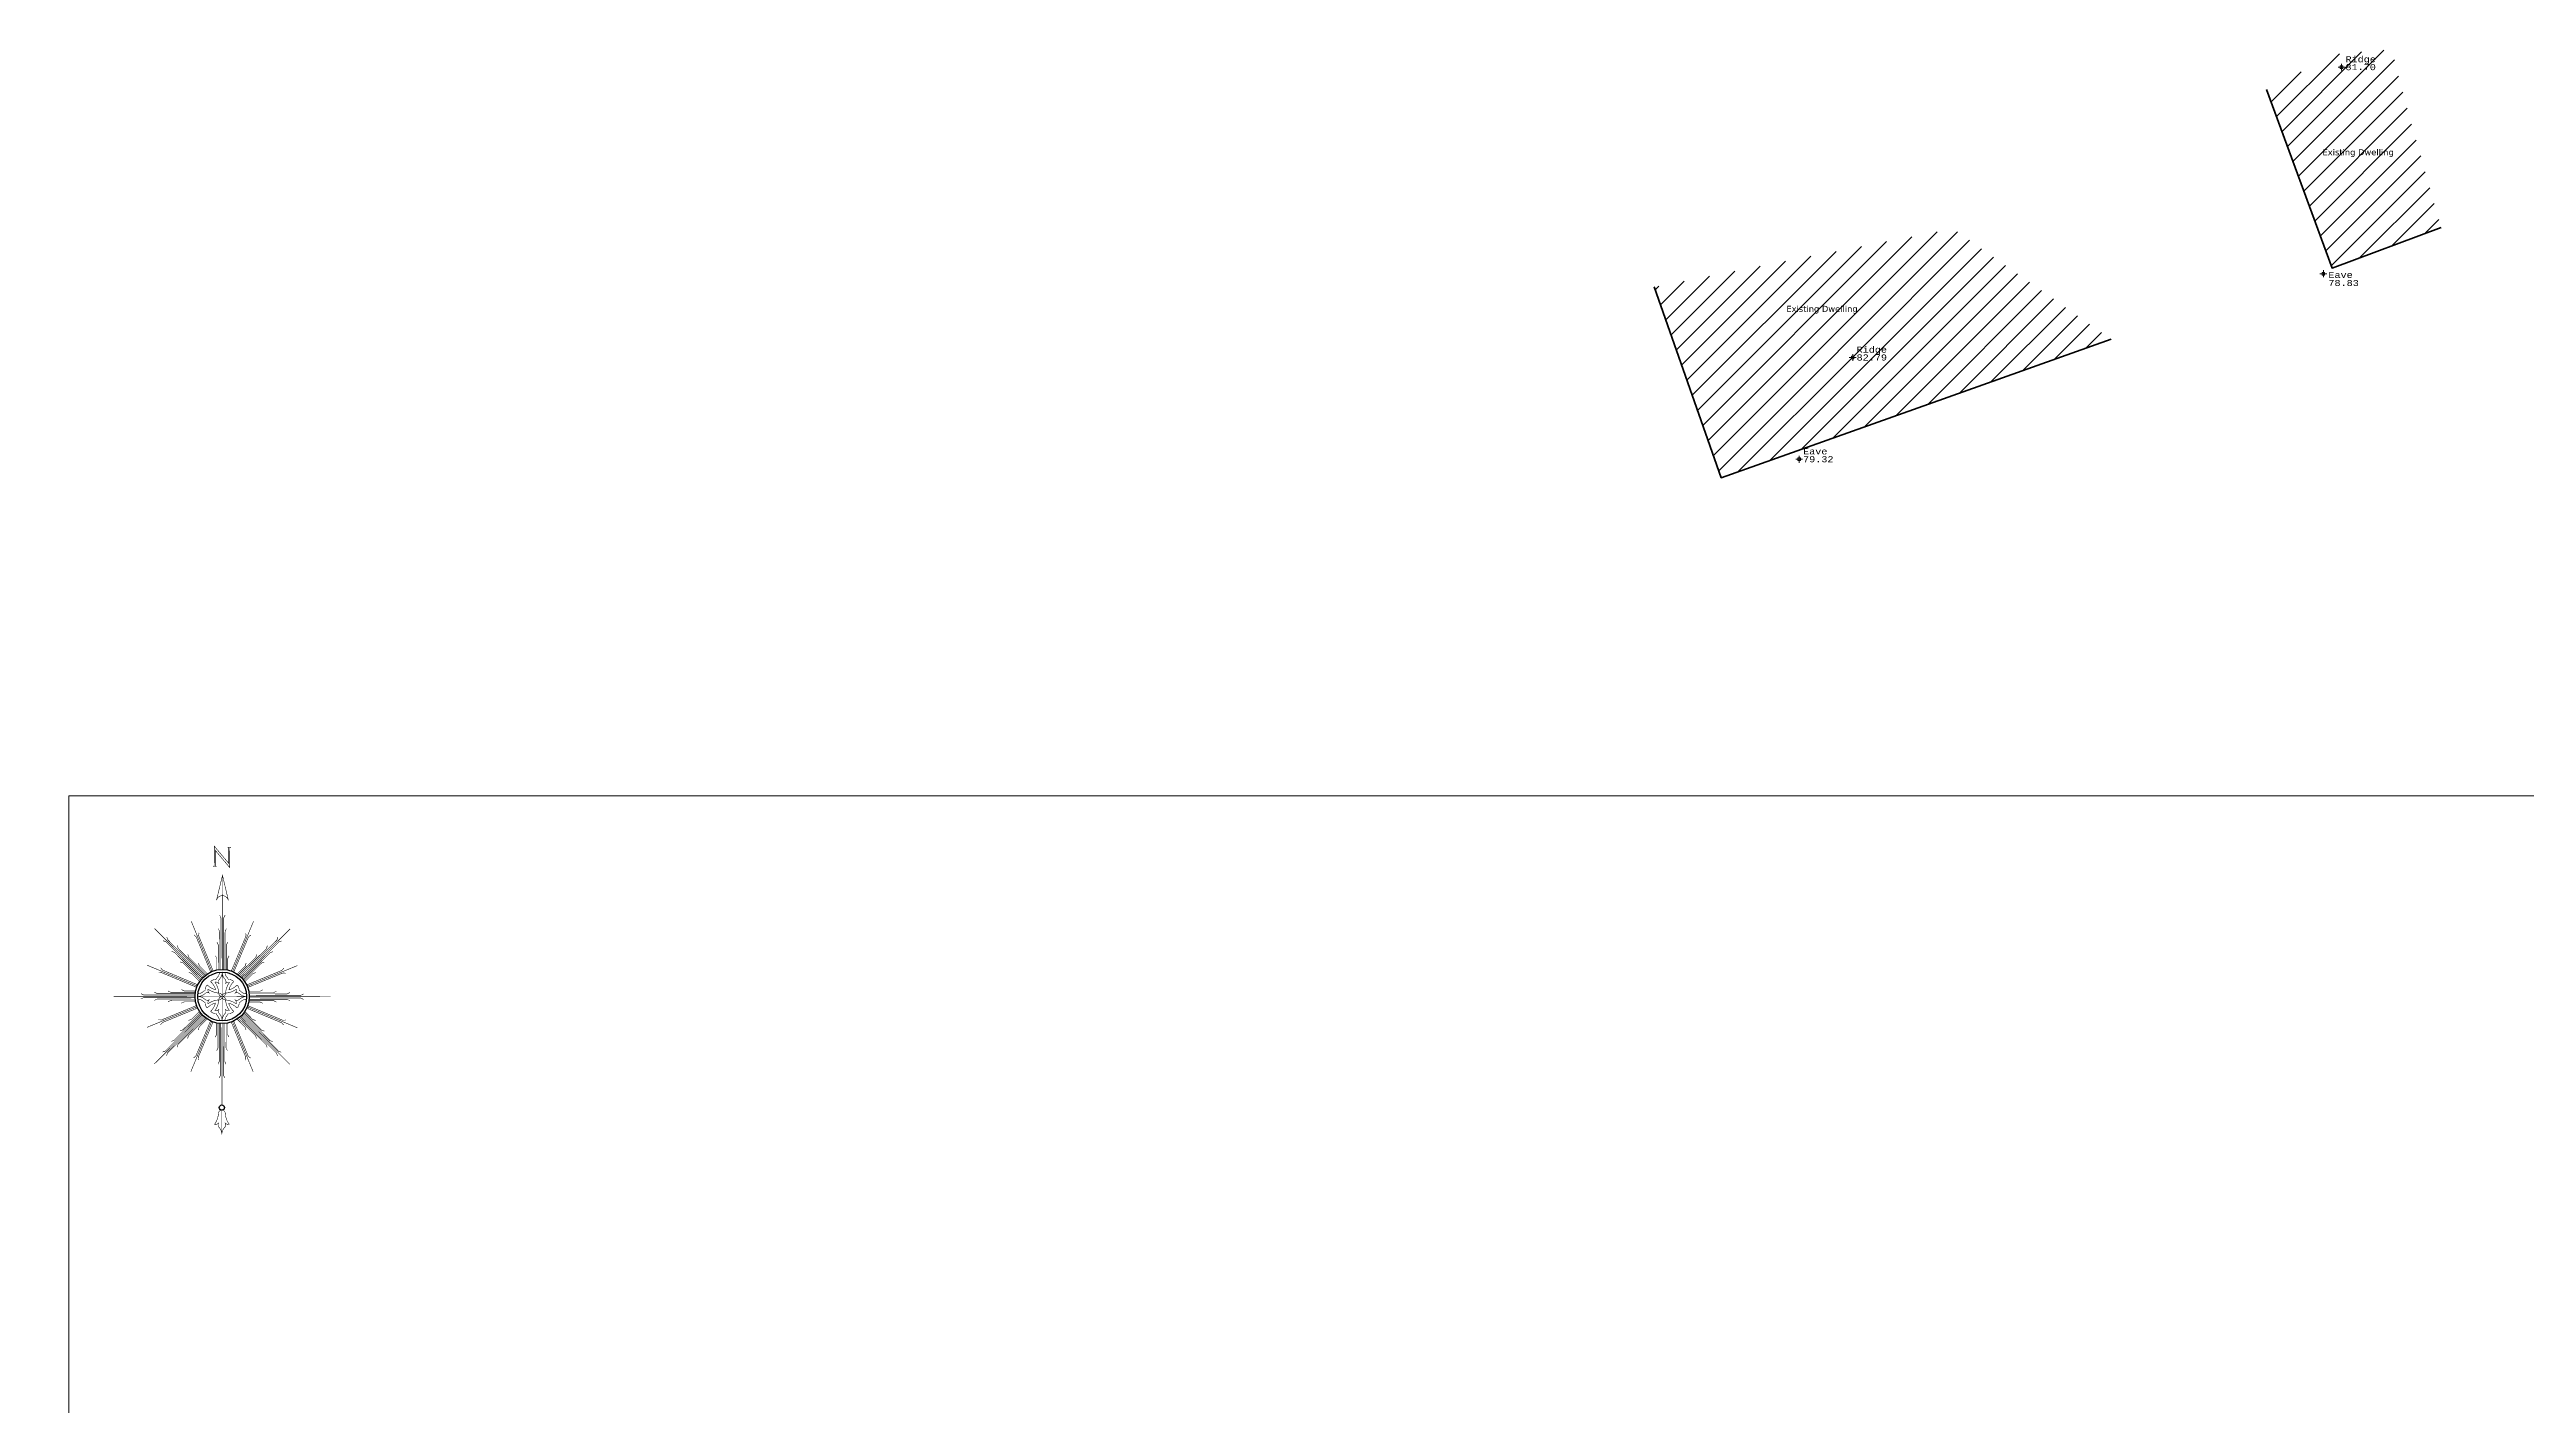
# Model space of a CAD drawing. Header units: metres. Extents: x 538443 to 538604, y 597904 to 598037.
# Drawn here: x 538442.5 to 538549.9, y 597978.3 to 598037.1 of the extents above; entities that cross this region are included whole.
import ezdxf
from ezdxf.enums import TextEntityAlignment as Align

# ---------------------------------------------------------------- set-up
doc = ezdxf.new("R2010")
doc.units = ezdxf.units.M
doc.header["$MEASUREMENT"] = 0
doc.header["$PDMODE"] = 1
doc.header["$PDSIZE"] = 0.1
doc.layers.get('0').update_dxf_attribs({"lineweight": 0})
for name, color, linetype, lineweight in [('$TXTOUTLINES', 7, 'Continuous', 0), ('Building Line', 5, 'Continuous', 35), ('Eave Elevation', 7, 'Continuous', 0), ('Eave Symbol', 7, 'Continuous', 0), ('Eave Text', 7, 'Continuous', 0), ('Ridge Symbol', 7, 'Continuous', 0), ('Ridge Text', 7, 'Continuous', 0), ('Text', 7, 'Continuous', 0)]:
    doc.layers.add(name, color=color, linetype=linetype, lineweight=lineweight)
doc.layers.add('OBJ', color=7, linetype='Continuous')
doc.layers.add('POINTS', color=7, linetype='Continuous')
doc.styles.add('Feature Height Text 1.75', font='cour.ttf')
doc.styles.add('Spot Height Text', font='verdana.ttf')

# ---------------------------------------------------------------- blocks, each defined once
blk = doc.blocks.new('plus box')
for p, q in [((0, 0.5), (0, 0)), ((0, 0), (-0.5, 0)), ((0, 0), (0, -0.5)), ((0.5, 0), (0, 0))]:
    blk.add_line(p, q)
blk.add_lwpolyline([(-0.18, 0.18), (-0.18, -0.18), (0.18, -0.18), (0.18, 0.18)], close=True)
blk = doc.blocks.new('A$C09E77A05')
at = {"layer": 'OBJ', "const_width": 0.051}
for points in [[(-1.7, -1.83), (-1.7, -1.83), (-1.36, -1.83), (-1.36, -1.83, -0.414215), (-1.48, -1.71), (-1.48, -0.31), (-0.12, -1.92), (-0.12, -0.12, -0.414212), (0, 0), (0, 0), (-0.34, 0), (-0.34, 0, -0.414212), (-0.22, -0.12), (-0.22, -1.52), (-1.58, 0.09), (-1.58, -1.71, -0.414227), (-1.7, -1.83)], [(-1.36, -5.01, -0.791706), (-0.24, -5.01), (-0.8, -2.65), (-1.36, -5.01)], [(-3.1, -14.06, 0.189261), (-2.43, -13.79, -0.350824), (-1.98, -13.76, -0.30139), (-2.14, -13.36, 0.143428), (-1.1, -13.74, -0.397364), (-0.8, -14.06), (-3.1, -14.06)], [(-3.08, -13.8, 0.189261), (-2.6, -13.61, -0.095749), (-2.4, -13.48, -0.223065), (-2.21, -12.97, 0.135715), (-1.41, -13.43, 0.13637), (-1.89, -12.66, -0.225953), (-1.37, -12.45, -0.095749), (-1.25, -12.25, 0.18926), (-1.06, -11.77)], [(-0.8, -11.76, -0.189261), (-1.06, -12.43, 0.350824), (-1.09, -12.87, 0.30139), (-1.49, -12.71, -0.143428), (-1.12, -13.75, 0.397364), (-0.8, -14.06), (-0.8, -11.76)], [(-0.8, -11.76, 0.189261), (-0.54, -12.43, -0.350824), (-0.51, -12.87, -0.30139), (-0.11, -12.71, 0.143428), (-0.48, -13.75, -0.397364), (-0.8, -14.06), (-0.8, -11.76)], [(1.5, -14.06, -0.189261), (0.83, -13.79, 0.350824), (0.38, -13.76, 0.30139), (0.54, -13.36, -0.143428), (-0.5, -13.74, 0.397364), (-0.8, -14.06), (1.5, -14.06)], [(-0.54, -11.77, 0.189261), (-0.35, -12.25, -0.095749), (-0.23, -12.45, -0.223065), (0.28, -12.65, 0.135715), (-0.17, -13.44, 0.13637), (0.6, -12.97, -0.225953), (0.8, -13.48, -0.095749), (1, -13.61, 0.18926), (1.48, -13.8)], [(-3.1, -14.06, -0.189261), (-2.43, -14.32, 0.350824), (-1.98, -14.35, 0.30139), (-2.14, -14.75, -0.143428), (-1.1, -14.38, 0.397364), (-0.8, -14.06), (-3.1, -14.06)], [(-1.06, -16.34, 0.189261), (-1.25, -15.86, -0.095749), (-1.37, -15.66, -0.223065), (-1.88, -15.46, 0.135715), (-1.43, -14.67, 0.13637), (-2.2, -15.14, -0.225953), (-2.4, -14.63, -0.095749), (-2.6, -14.5, 0.18926), (-3.08, -14.31)], [(-0.8, -16.35, 0.189261), (-1.06, -15.68, -0.350824), (-1.09, -15.24, -0.30139), (-1.49, -15.4, 0.143428), (-1.12, -14.36, -0.397364), (-0.8, -14.06), (-0.8, -16.35)], [(1.5, -14.06, 0.189261), (0.83, -14.32, -0.350824), (0.38, -14.35, -0.30139), (0.54, -14.75, 0.143428), (-0.5, -14.38, -0.397364), (-0.8, -14.06), (1.5, -14.06)], [(-0.8, -16.35, -0.189261), (-0.54, -15.68, 0.350824), (-0.51, -15.24, 0.30139), (-0.11, -15.4, -0.143428), (-0.48, -14.36, 0.397364), (-0.8, -14.06), (-0.8, -16.35)], [(1.48, -14.31, 0.189261), (1, -14.5, -0.095749), (0.8, -14.63, -0.223065), (0.61, -15.14, 0.135715), (-0.19, -14.68, 0.13637), (0.29, -15.46, -0.225953), (-0.23, -15.66, -0.095749), (-0.35, -15.86, 0.18926), (-0.54, -16.34)], [(-0.8, -27.05, 0.189261), (-1.06, -26.38, -0.350824), (-1.09, -25.93, -0.30139), (-1.49, -26.09, 0.143428), (-1.12, -25.05, -0.397364), (-0.8, -24.75), (-0.8, -27.05)], [(-0.8, -27.05, -0.189261), (-0.54, -26.38, 0.350824), (-0.51, -25.93, 0.30139), (-0.11, -26.09, -0.143428), (-0.48, -25.05, 0.397364), (-0.8, -24.75), (-0.8, -27.05)]]:
    blk.add_lwpolyline(points, format="xyb", dxfattribs=at)
for points in [[(-0.8, -11.5), (-0.8, -2.65)], [(-1.78, -11.7), (-3.73, -6.98)], [(-0.93, -11.51), (-0.93, -6.66), (-1.06, -6.4)], [(-0.67, -11.51), (-0.67, -6.66), (-0.54, -6.4)], [(0.18, -11.7), (2.13, -6.98)], [(-2.6, -12.25), (-7.18, -7.68)], [(-2.69, -12.34), (-6.12, -8.91), (-6.39, -8.82)], [(-2.51, -12.16), (-5.94, -8.73), (-6.03, -8.46)], [(-2.41, -12.08), (-4.95, -9.55), (-5.04, -9.27)], [(-1.89, -11.75), (-3.26, -8.45), (-3.48, -8.26)], [(-1.66, -11.65), (-3.03, -8.35), (-3, -8.07)], [(-1.18, -11.53), (-1.18, -9.21), (-1.31, -8.95)], [(-1.06, -11.52), (-1.06, -7.93), (-1.18, -7.68)], [(-0.54, -11.52), (-0.54, -7.93), (-0.42, -7.68)], [(-0.42, -11.53), (-0.42, -9.21), (-0.29, -8.95)], [(0.06, -11.65), (1.43, -8.35), (1.41, -8.07)], [(0.29, -11.75), (1.66, -8.45), (1.88, -8.26)], [(0.81, -12.08), (3.35, -9.55), (3.44, -9.27)], [(0.91, -12.16), (4.34, -8.73), (4.43, -8.46)], [(1, -12.25), (5.58, -7.68)], [(1.09, -12.34), (4.52, -8.91), (4.79, -8.82)], [(-3.16, -13.08), (-7.87, -11.13)], [(-3.11, -12.96), (-6.41, -11.59), (-6.59, -11.38)], [(-2.78, -12.44), (-5.31, -9.91), (-5.58, -9.82)], [(-2.85, -12.54), (-4.5, -10.9), (-4.77, -10.81)], [(-2.31, -12), (-3.96, -10.36), (-4.05, -10.09)], [(-2.21, -11.93), (-2.96, -11.17), (-3.05, -10.9)], [(-1.31, -11.56), (-1.31, -10.48), (-1.44, -10.23)], [(-0.29, -11.56), (-0.29, -10.48), (-0.16, -10.23)], [(0.61, -11.93), (1.36, -11.17), (1.45, -10.9)], [(0.71, -12), (2.36, -10.36), (2.45, -10.09)], [(1.18, -12.44), (3.71, -9.91), (3.98, -9.82)], [(1.25, -12.54), (2.9, -10.9), (3.17, -10.81)], [(1.51, -12.96), (4.81, -11.59), (4.99, -11.38)], [(1.56, -13.08), (6.27, -11.13)], [(-3.35, -13.93), (-8.2, -13.93), (-8.45, -13.8)], [(-3.34, -13.8), (-6.92, -13.8), (-7.18, -13.67)], [(-3.2, -13.2), (-6.51, -11.83), (-6.79, -11.85)], [(-3.32, -13.67), (-5.65, -13.67), (-5.9, -13.55)], [(-3.3, -13.55), (-4.37, -13.55), (-4.63, -13.42)], [(-2.93, -12.65), (-3.69, -11.89), (-3.96, -11.8)], [(1.33, -12.65), (2.09, -11.89), (2.36, -11.8)], [(1.6, -13.2), (4.91, -11.83), (5.19, -11.85)], [(1.7, -13.55), (2.77, -13.55), (3.03, -13.42)], [(1.72, -13.67), (4.05, -13.67), (4.3, -13.55)], [(1.74, -13.8), (5.32, -13.8), (5.58, -13.67)], [(1.75, -13.93), (6.6, -13.93), (6.85, -13.8)], [(-3.35, -14.06), (-11, -14.06)], [(-3.35, -14.18), (-8.2, -14.18), (-8.45, -14.31)], [(-3.16, -15.03), (-7.87, -16.98)], [(-3.34, -14.31), (-6.92, -14.31), (-7.18, -14.44)], [(-2.6, -15.86), (-7.18, -20.43)], [(-3.2, -14.91), (-6.51, -16.28), (-6.79, -16.26)], [(-3.11, -15.15), (-6.41, -16.52), (-6.59, -16.73)], [(-2.69, -15.77), (-6.12, -19.2), (-6.39, -19.29)], [(-2.51, -15.95), (-5.94, -19.38), (-6.03, -19.65)], [(-3.32, -14.44), (-5.65, -14.44), (-5.9, -14.57)], [(-2.78, -15.67), (-5.31, -18.2), (-5.58, -18.29)], [(-2.41, -16.03), (-4.95, -18.57), (-5.04, -18.84)], [(-2.85, -15.57), (-4.5, -17.21), (-4.77, -17.3)], [(-3.3, -14.57), (-4.37, -14.57), (-4.63, -14.69)], [(-2.31, -16.11), (-3.96, -17.75), (-4.05, -18.02)], [(-2.93, -15.46), (-3.69, -16.22), (-3.96, -16.31)], [(-2.21, -16.18), (-2.96, -16.94), (-3.05, -17.21)], [(0.61, -16.18), (1.36, -16.94), (1.45, -17.21)], [(0.71, -16.11), (2.36, -17.75), (2.45, -18.02)], [(0.81, -16.03), (3.35, -18.57), (3.44, -18.84)], [(0.91, -15.95), (4.34, -19.38), (4.43, -19.65)], [(1, -15.86), (5.58, -20.43)], [(1.09, -15.77), (4.52, -19.2), (4.79, -19.29)], [(1.18, -15.67), (3.71, -18.2), (3.98, -18.29)], [(1.25, -15.57), (2.9, -17.21), (3.17, -17.3)], [(1.33, -15.46), (2.09, -16.22), (2.36, -16.31)], [(1.51, -15.15), (4.81, -16.52), (4.99, -16.73)], [(1.56, -15.03), (6.27, -16.98)], [(1.6, -14.91), (4.91, -16.28), (5.19, -16.26)], [(1.7, -14.57), (2.77, -14.57), (3.03, -14.69)], [(1.72, -14.44), (4.05, -14.44), (4.3, -14.57)], [(1.74, -14.31), (5.32, -14.31), (5.58, -14.44)], [(1.75, -14.18), (6.6, -14.18), (6.85, -14.31)], [(1.75, -14.06), (9.4, -14.06)], [(-1.78, -16.41), (-3.73, -21.13)], [(-1.89, -16.36), (-3.26, -19.66), (-3.48, -19.85)], [(-1.66, -16.46), (-3.03, -19.76), (-3, -20.05)], [(-1.31, -16.56), (-1.31, -17.63), (-1.44, -17.88)], [(-1.18, -16.58), (-1.18, -18.9), (-1.31, -19.16)], [(-1.06, -16.59), (-1.06, -20.18), (-1.18, -20.43)], [(-0.93, -16.6), (-0.93, -21.45), (-1.06, -21.71)], [(-0.8, -16.61), (-0.8, -24.26)], [(-0.67, -16.6), (-0.67, -21.45), (-0.54, -21.71)], [(-0.54, -16.59), (-0.54, -20.18), (-0.42, -20.43)], [(-0.42, -16.58), (-0.42, -18.9), (-0.29, -19.16)], [(-0.29, -16.56), (-0.29, -17.63), (-0.16, -17.88)], [(0.06, -16.46), (1.43, -19.76), (1.41, -20.05)], [(0.18, -16.41), (2.13, -21.13)], [(0.29, -16.36), (1.66, -19.66), (1.88, -19.85)]]:
    blk.add_lwpolyline(points, dxfattribs=at)
at = {"layer": 'OBJ'}
for centre, radius in [((-0.8, -14.06), 2.55), ((-0.8, -14.06), 2.3), ((-0.8, -24.51), 0.245)]:
    blk.add_circle(centre, radius, dxfattribs=at)

msp = doc.modelspace()

# ---------------------------------------------------------------- hatches: boundary and pattern name
at = {"layer": 'Text'}
h = msp.add_hatch(dxfattribs=at)
h.set_pattern_fill('ANSI31', color=5, scale=5)
h.paths.add_polyline_path([(538544.85, 598034.14), (538544.07, 598037.07), (538541.64, 598036.88), (538538.65, 598035.34), (538541.49, 598027.6), (538546.22, 598029.35)])
h.paths.add_polyline_path([(538541.9, 598036.16), (538541.9, 598036.25), (538541.84, 598036.25), (538541.75, 598036.31), (538541.84, 598036.31), (538541.84, 598036.36), (538541.9, 598036.46), (538541.9, 598036.36), (538541.95, 598036.36), (538542.05, 598036.31), (538541.95, 598036.31), (538541.95, 598036.25)], flags=16)
h.paths.add_polyline_path([(538525.05, 598029.3), (538517.61, 598027.86), (538512.09, 598026.78), (538515, 598018.51), (538523.99, 598021.7), (538531.91, 598024.51)])
h.paths.add_polyline_path([(538520.85, 598023.72), (538520.76, 598023.72), (538520.76, 598023.66), (538520.7, 598023.57), (538520.7, 598023.66), (538520.64, 598023.66), (538520.55, 598023.72), (538520.64, 598023.72), (538520.64, 598023.78), (538520.7, 598023.87), (538520.7, 598023.78), (538520.76, 598023.78)], flags=16)
h.paths.add_polyline_path([(538454.11, 597961.05), (538443.72, 597962.16), (538445.08, 597953.7), (538447.67, 597950.22), (538453.72, 597947.88), (538454.26, 597952.9), (538452.27, 597953.1), (538452.54, 597955.72), (538453.55, 597955.62)])
h.paths.add_polyline_path([(538447.53, 597955.45), (538447.44, 597955.51), (538447.53, 597955.51), (538447.53, 597955.56), (538447.59, 597955.66), (538447.59, 597955.56), (538447.64, 597955.56), (538447.74, 597955.51), (538447.64, 597955.51), (538447.64, 597955.45), (538447.59, 597955.36), (538447.59, 597955.45)], flags=16)
h.paths.add_polyline_path([(538450.96, 597941.06), (538444.23, 597941.9), (538442.51, 597936.06), (538443.22, 597931.96), (538444.74, 597929.32), (538451.69, 597927.95), (538452.05, 597930.71), (538449.68, 597930.99), (538450.17, 597934.94), (538450.18, 597934.94)])
h.paths.add_polyline_path([(538445.34, 597932.01), (538445.34, 597931.91), (538445.39, 597931.91), (538445.49, 597931.86), (538445.39, 597931.86), (538445.39, 597931.8), (538445.34, 597931.71), (538445.34, 597931.8), (538445.28, 597931.8), (538445.19, 597931.86), (538445.28, 597931.86), (538445.28, 597931.91)], flags=16)
h.paths.add_polyline_path([(538548.38, 597941.46), (538541.16, 597941.8), (538540.9, 597935.06), (538541.36, 597935.04), (538541.2, 597932.17), (538543.85, 597932.41), (538544.8, 597934.67), (538546.79, 597935.39)])
h.paths.add_polyline_path([(538543.99, 597941.52), (538543.89, 597941.52), (538543.89, 597941.47), (538543.84, 597941.37), (538543.84, 597941.47), (538543.78, 597941.47), (538543.69, 597941.52), (538543.78, 597941.52), (538543.78, 597941.58), (538543.84, 597941.67), (538543.84, 597941.58), (538543.89, 597941.58)], flags=16)
h.paths.add_polyline_path([(538543.61, 597938.31), (538543.51, 597938.31), (538543.51, 597938.25), (538543.46, 597938.16), (538543.46, 597938.25), (538543.4, 597938.25), (538543.31, 597938.31), (538543.4, 597938.31), (538543.4, 597938.36), (538543.46, 597938.46), (538543.46, 597938.36), (538543.51, 597938.36)], flags=16)
h.paths.add_polyline_path([(538446.16, 597953.87), (538449.43, 597953.87), (538449.43, 597954.4), (538446.16, 597954.4)], flags=24)
h.paths.add_polyline_path([(538447.67, 597955.53), (538449.23, 597955.53), (538449.23, 597956.1), (538447.67, 597956.1)], flags=24)
h.paths.add_polyline_path([(538447.69, 597955.29), (538449.21, 597955.29), (538449.21, 597955.74), (538447.69, 597955.74)], flags=24)
h.paths.add_polyline_path([(538443.49, 597933.96), (538446.76, 597933.96), (538446.76, 597934.49), (538443.49, 597934.49)], flags=24)
h.paths.add_polyline_path([(538445.42, 597931.89), (538446.98, 597931.89), (538446.98, 597932.45), (538445.42, 597932.45)], flags=24)
h.paths.add_polyline_path([(538445.44, 597931.65), (538446.96, 597931.65), (538446.96, 597932.09), (538445.44, 597932.09)], flags=24)
h.paths.add_polyline_path([(538543.03, 597936.41), (538546.29, 597936.41), (538546.29, 597936.94), (538543.03, 597936.94)], flags=24)
h.paths.add_polyline_path([(538542.73, 597940.86), (538543.62, 597940.86), (538543.62, 597941.31), (538542.73, 597941.31)], flags=24)
h.paths.add_polyline_path([(538542.73, 597940.46), (538543.93, 597940.46), (538543.93, 597940.92), (538542.73, 597940.92)], flags=24)
h.paths.add_polyline_path([(538543.54, 597938.33), (538545.1, 597938.33), (538545.1, 597938.9), (538543.54, 597938.9)], flags=24)
h.paths.add_polyline_path([(538543.56, 597938.09), (538545.08, 597938.09), (538545.08, 597938.54), (538543.56, 597938.54)], flags=24)

# ---------------------------------------------------------------- linework, layer by layer
at = {"layer": '$TXTOUTLINES', "color": 7}
msp.add_lwpolyline([(538443.35, 598004.72), (538587.95, 598004.72), (538587.95, 597903.86), (538443.35, 597903.86)], close=True, dxfattribs=at)
at = {"layer": 'Building Line'}
for points in [[(538546.22, 598029.35), (538541.49, 598027.6), (538538.65, 598035.34)], [(538531.91, 598024.51), (538523.99, 598021.7), (538515, 598018.51), (538512.09, 598026.78)]]:
    msp.add_lwpolyline(points, dxfattribs=at)
at = {"layer": 'POINTS'}
for p in [(538541.9, 598036.31), (538538.65, 598035.34), (538546.22, 598029.35), (538541.35, 598027.98), (538541.11, 598027.35), (538541.75, 598027.7), (538512.09, 598026.78), (538520.7, 598023.72), (538531.91, 598024.51), (538523.99, 598021.7), (538514.97, 598018.58), (538515.08, 598018.54), (538518.38, 598019.31)]:
    msp.add_point(p, dxfattribs=at)

# ---------------------------------------------------------------- block references
at = {"xscale": 0.46068750003302, "yscale": 0.46068750003302, "zscale": 0.46068750003302, "rotation": 359.8563545677383}
msp.add_blockref('A$C09E77A05', (538450.38, 598002.49), dxfattribs=at)
at = {"layer": 'Eave Symbol', "xscale": 0.3, "yscale": 0.3, "zscale": 0.3}
for p in [(538541.11, 598027.35), (538518.38, 598019.31)]:
    msp.add_blockref('plus box', p, dxfattribs=at)
at = {"layer": 'Ridge Symbol', "xscale": 0.3, "yscale": 0.3, "zscale": 0.3}
for p in [(538541.9, 598036.31), (538520.7, 598023.72)]:
    msp.add_blockref('plus box', p, dxfattribs=at)

# ---------------------------------------------------------------- texts
at = {"layer": 'Eave Elevation', "style": 'Feature Height Text 1.75'}
for s, p in [('78.83', (538541.33, 598026.95)), ('79.32', (538518.55, 598019.31))]:
    msp.add_text(s, height=0.263, dxfattribs=at).set_placement(p, align=Align.MIDDLE_LEFT)
at = {"layer": 'Eave Text', "style": 'Feature Height Text 1.75'}
for p in [(538541.33, 598027.3), (538518.55, 598019.65)]:
    msp.add_text('Eave', height=0.263, dxfattribs=at).set_placement(p, align=Align.MIDDLE_LEFT)
at = {"layer": 'Ridge Symbol', "style": 'Feature Height Text 1.75'}
for s, p in [('81.70', (538542.07, 598036.31)), ('82.79', (538520.87, 598023.72))]:
    msp.add_text(s, height=0.263, dxfattribs=at).set_placement(p, align=Align.MIDDLE_LEFT)
at = {"layer": 'Ridge Text', "style": 'Feature Height Text 1.75'}
for p in [(538542.07, 598036.65), (538520.87, 598024.06)]:
    msp.add_text('Ridge', height=0.263, dxfattribs=at).set_placement(p, align=Align.MIDDLE_LEFT)
at = {"layer": 'Text', "style": 'Spot Height Text'}
for p in [(538542.62, 598032.62), (538519.37, 598025.83)]:
    msp.add_text('Existing Dwelling', height=0.2625, dxfattribs=at).set_placement(p, align=Align.MIDDLE_CENTER)

doc.saveas('drawing.dxf')
